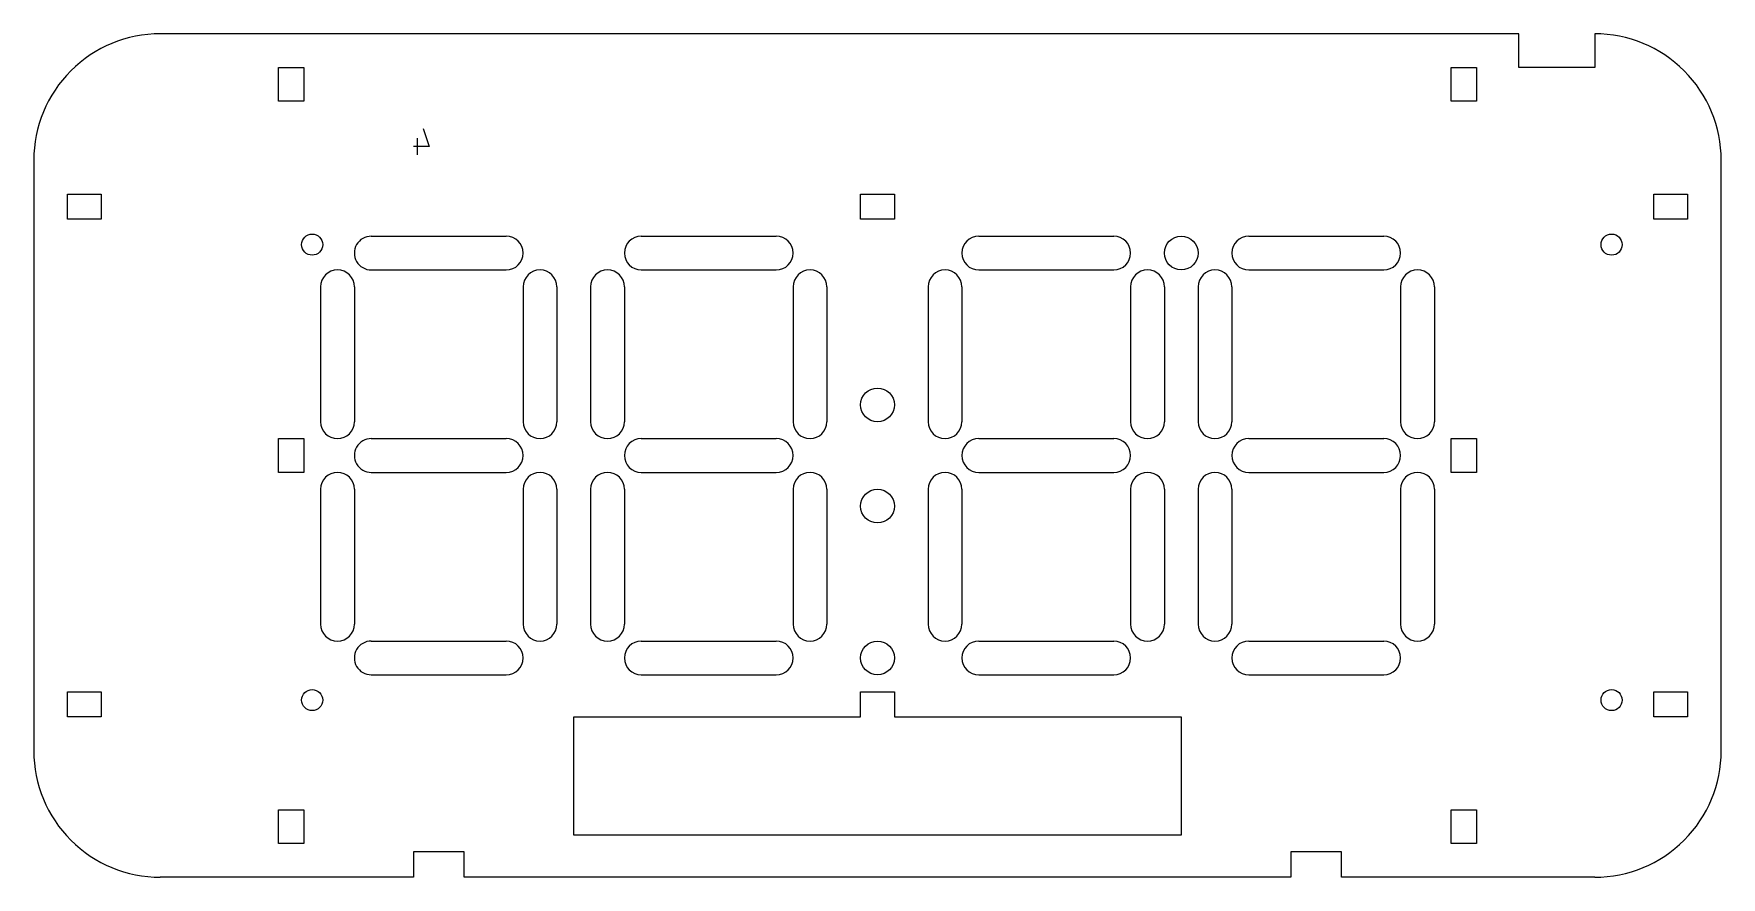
# Model space of a CAD drawing. Extents: x 15 to 215, y -115 to -15.
import ezdxf

# ---------------------------------------------------------------- set-up
doc = ezdxf.new("R2010")
doc.units = 0
doc.layers.add('BLACK', color=7, linetype='CONTINUOUS')

msp = doc.modelspace()

# ---------------------------------------------------------------- linework, layer by layer
at = {"layer": 'BLACK', "linetype": 'CONTINUOUS'}
for p, q in [((191, -15), (29.999998, -14.999999)), ((191, -19), (191, -15)), ((199.999996, -14.999998), (199.999996, -19)), ((43.999994, -19.000002), (46.999994, -19.000002)), ((43.999994, -23.000002), (43.999994, -19.000002)), ((46.999994, -19.000002), (46.999994, -23.000002)), ((182.999994, -19.000005), (185.999994, -19.000005)), ((182.999994, -23.000005), (182.999994, -19.000005)), ((185.999994, -19.000005), (185.999994, -23.000005)), ((199.999996, -19), (191, -19)), ((46.999994, -23.000002), (43.999994, -23.000002)), ((185.999994, -23.000005), (182.999994, -23.000005)), ((60.428571, -27.368357), (60.428571, -29.368357)), ((61.142856, -26.2255), (61.857142, -28.368357)), ((15, -29.999983), (14.999996, -99.999996)), ((61.857142, -28.368357), (59.999999, -28.368357)), ((214.999996, -99.999968), (214.999995, -30)), ((19, -34), (23, -34)), ((19, -37), (19, -34)), ((23, -34), (23, -37)), ((113, -34), (117, -34)), ((113, -37), (113, -34)), ((117, -34), (117, -37)), ((206.999994, -34.000002), (210.999994, -34.000002)), ((206.999994, -37.000002), (206.999994, -34.000002)), ((210.999994, -34.000002), (210.999994, -37.000002)), ((23, -37), (19, -37)), ((117, -37), (113, -37)), ((210.999994, -37.000002), (206.999994, -37.000002)), ((55, -39), (71, -39)), ((87, -39), (103, -39)), ((127, -39), (143, -39)), ((159, -39), (175, -39)), ((55, -43), (71, -43)), ((87, -43), (103, -43)), ((127, -43), (143, -43)), ((159, -43), (175, -43)), ((49, -45), (49, -61)), ((53, -45), (53, -61)), ((73, -45), (73, -61)), ((77, -45), (77, -61)), ((81, -45), (81, -61)), ((85, -45), (85, -61)), ((105, -45), (105, -61)), ((109, -45), (109, -61)), ((121, -45), (121, -61)), ((125, -45), (125, -61)), ((145, -45), (145, -61)), ((149, -45), (149, -61)), ((153, -45), (153, -61)), ((157, -45), (157, -61)), ((177, -45), (177, -61)), ((181, -45), (181, -61)), ((43.999994, -63.000002), (46.999994, -63.000002)), ((43.999994, -67.000002), (43.999994, -63.000002)), ((46.999994, -63.000002), (46.999994, -67.000002)), ((55, -63), (71, -63)), ((87, -63), (103, -63)), ((127, -63), (143, -63)), ((159, -63), (175, -63)), ((182.999994, -63.000002), (185.999994, -63.000002)), ((182.999994, -67.000002), (182.999994, -63.000002)), ((185.999994, -63.000002), (185.999994, -67.000002)), ((46.999994, -67.000002), (43.999994, -67.000002)), ((55, -67), (71, -67)), ((87, -67), (103, -67)), ((127, -67), (143, -67)), ((159, -67), (175, -67)), ((185.999994, -67.000002), (182.999994, -67.000002)), ((49, -69), (49, -85)), ((53, -69), (53, -85)), ((73, -69), (73, -85)), ((77, -69), (77, -85)), ((81, -69), (81, -85)), ((85, -69), (85, -85)), ((105, -69), (105, -85)), ((109, -69), (109, -85)), ((121, -69), (121, -85)), ((125, -69), (125, -85)), ((145, -69), (145, -85)), ((149, -69), (149, -85)), ((153, -69), (153, -85)), ((157, -69), (157, -85)), ((177, -69), (177, -85)), ((181, -69), (181, -85)), ((55, -87), (71, -87)), ((87, -87), (103, -87)), ((127, -87), (143, -87)), ((159, -87), (175, -87)), ((55, -91), (71, -91)), ((87, -91), (103, -91)), ((127, -91), (143, -91)), ((159, -91), (175, -91)), ((18.999994, -93.000002), (22.999994, -93.000002)), ((18.999994, -96.000002), (18.999994, -93.000002)), ((22.999994, -93.000002), (22.999994, -96.000002)), ((113, -96), (113, -93)), ((113, -93), (117, -93)), ((117, -93), (117, -96)), ((206.999997, -93.000002), (210.999997, -93.000002)), ((206.999997, -96.000002), (206.999997, -93.000002)), ((210.999997, -93.000002), (210.999997, -96.000002)), ((22.999994, -96.000002), (18.999994, -96.000002)), ((79, -96), (113, -96)), ((79, -110), (79, -96)), ((117, -96), (151, -96)), ((151, -96), (151, -110)), ((210.999997, -96.000002), (206.999997, -96.000002)), ((43.999994, -107.000002), (46.999994, -107.000002)), ((43.999994, -111.000002), (43.999994, -107.000002)), ((46.999994, -107.000002), (46.999994, -111.000002)), ((182.999994, -107.000002), (185.999994, -107.000002)), ((182.999994, -111.000002), (182.999994, -107.000002)), ((185.999994, -107.000002), (185.999994, -111.000002)), ((151, -110), (79, -110)), ((46.999994, -111.000002), (43.999994, -111.000002)), ((65.999997, -111.999999), (59.999997, -111.999999)), ((59.999997, -111.999999), (59.999997, -114.999999)), ((65.999997, -114.999999), (65.999997, -111.999999)), ((163.999997, -111.999999), (163.999997, -114.999828)), ((169.999997, -111.999999), (163.999997, -111.999999)), ((169.999997, -114.999998), (169.999997, -111.999999)), ((185.999994, -111.000002), (182.999994, -111.000002)), ((59.999997, -114.999999), (29.999996, -114.999998)), ((163.999997, -114.999828), (65.999997, -114.999999)), ((199.999997, -114.999998), (169.999997, -114.999998))]:
    msp.add_line(p, q, dxfattribs=at)
at = {"layer": 'BLACK'}
for centre, radius in [((47.999994, -40.000002), 1.250006), ((150.999999, -41.000072), 2), ((201.999994, -40.000002), 1.250006), ((114.999999, -59.000072), 2), ((114.999999, -71.000072), 2), ((114.999999, -89.000072), 2), ((47.999994, -94.000002), 1.250006), ((201.999994, -94.000002), 1.250006)]:
    msp.add_circle(centre, radius, dxfattribs=at)
for centre, radius, start, end in [((29.999995, -29.999997), 14.999999, -270.00001146, -179.99999618), ((200, -30), 15.000002, 0, 90.00001528), ((54.99997, -41), 2, -270.00085944, -89.99914056), ((70.99997, -41), 2, -89.99914056, 89.99914056), ((87, -41), 2, -270, -90), ((103, -41), 2, -90, 90), ((127, -41), 2, -270, -90), ((143, -41), 2, -90, 90), ((159, -41), 2, -270, -90), ((175, -41), 2, -90, 90), ((51, -45), 2, 0, 180), ((75, -45), 2, 0, 180), ((83, -45), 2, 0, 180), ((107, -45), 2, 0, 180), ((123, -45), 2, 0, 180), ((147, -45), 2, 0, 180), ((155, -45), 2, 0, 180), ((179, -45), 2, 0, 180), ((51, -61), 2, -180, 0), ((75, -61), 2, -180, 0), ((83, -61), 2, -180, 0), ((107, -61), 2, -180, 0), ((123, -61), 2, -180, 0), ((147, -61), 2, -180, 0), ((155, -61), 2, -180, 0), ((179, -61), 2, -180, 0), ((54.99997, -65), 2, -270.00085944, -89.99914056), ((70.99997, -65), 2, -89.99914056, 89.99914056), ((87, -65), 2, -270, -90), ((103, -65), 2, -90, 90), ((127, -65), 2, -270, -90), ((143, -65), 2, -90, 90), ((159, -65), 2, -270, -90), ((175, -65), 2, -90, 90), ((51, -69), 2, 0, 180), ((75, -69), 2, 0, 180), ((83, -69), 2, 0, 180), ((107, -69), 2, 0, 180), ((123, -69), 2, 0, 180), ((147, -69), 2, 0, 180), ((155, -69), 2, 0, 180), ((179, -69), 2, 0, 180), ((51, -85), 2, -180, 0), ((75, -85), 2, -180, 0), ((83, -85), 2, -180, 0), ((107, -85), 2, -180, 0), ((123, -85), 2, -180, 0), ((147, -85), 2, -180, 0), ((155, -85), 2, -180, 0), ((179, -85), 2, -180, 0), ((54.99997, -89), 2, -270.00085944, -89.99914056), ((70.99997, -89), 2, -89.99914056, 89.99914056), ((87, -89), 2, -270, -90), ((103, -89), 2, -90, 90), ((127, -89), 2, -270, -90), ((143, -89), 2, -90, 90), ((159, -89), 2, -270, -90), ((175, -89), 2, -90, 90), ((30, -100), 14.999998, -180.00001528, -90.00001528), ((200, -100), 14.999996, -90.00002292, 0.00000764)]:
    msp.add_arc(centre, radius, start, end, dxfattribs=at)

doc.saveas('drawing.dxf')
